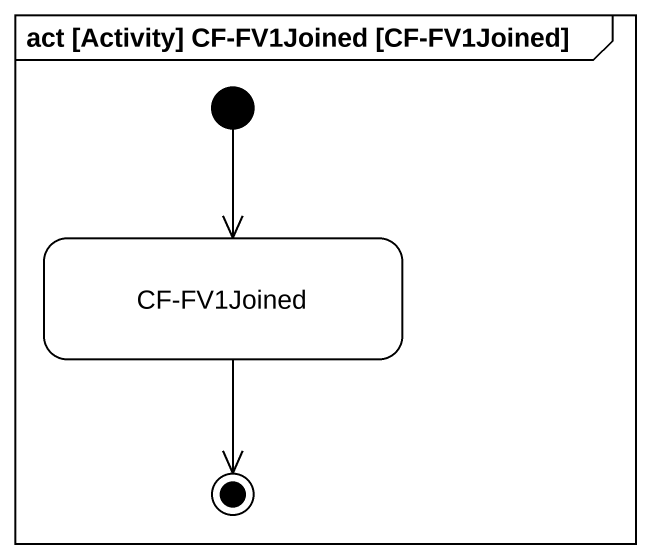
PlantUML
@startuml
mainframe act [Activity] CF-FV1Joined [CF-FV1Joined]
hide empty description
state "CF-FV1Joined" as CF_FV1Joined
[*] --> CF_FV1Joined
CF_FV1Joined --> [*]
@enduml
